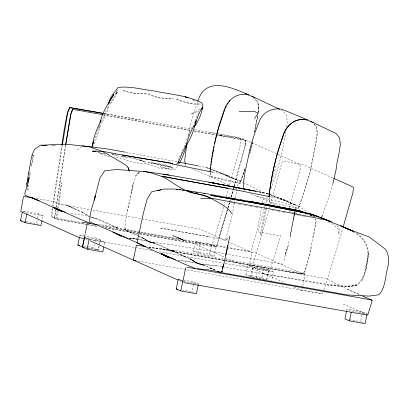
<?xml version="1.0" encoding="UTF-8"?>
<svg xmlns="http://www.w3.org/2000/svg" width="409" height="409" viewBox="0 0 409 409"><rect width="100%" height="100%" fill="white"/><g stroke="black" fill="none" stroke-linecap="round" stroke-linejoin="round"><path stroke-width="0.31" stroke-dasharray="2.04 1.53" d="M28.18 184.945L28.073 191.069L27.444 187.982M55.813 209.776L54.775 216.867L55.087 218.513L56.064 219.112L87.419 224.674M231.019 197.194L245.119 145.399L245.472 140.205L245.078 145.757L241.065 161.391M245.001 145.573L245.405 140.175L243.437 138.953L216.78 133.615M211.99 268.882L204.321 265.456L198.074 263.672M185.686 143.441L187.133 138.257L190.737 129.827M237.419 186.32L238.002 180.338L242.731 182.317M58.651 208.432L61.539 182.762L57.623 208.196M295.283 209.188L295.753 205.032L299.184 206.356L308.514 212.654M108.952 106.396C107.168 112.209 104.602 118.073 101.417 123.283L100.634 123.073M52.817 208.656L51.917 215.763L52.25 217.097L54.315 218.365L86.35 224.306M258.064 111.769L258.452 108.687L257.67 102.49L254.05 98.017M258.156 112.639L258.708 108.257L257.915 101.974M258.278 112.69L258.831 108.313L258.033 102.025L255.339 98.799M55.941 208.667L54.806 216.857L55.041 218.166L54.786 216.668M254.301 132.526L257.466 116.09M254.546 132.122L257.839 115.139M254.919 130.425L257.961 115.195M29.203 178.436L30.266 172.685L29.131 179.643M33.155 156.105L31.283 166.136M53.042 206.882L62.362 145.108M286.673 127.015L287.246 121.647L286.489 115.333L282.813 110.788L281.239 110.041M32.408 154.985L33.518 155.098L31.381 166.662M52.321 207.818L51.151 215.502L51.258 216.796L52.086 217.368L81.805 222.639M52.5 206.637L61.805 145.471M56.12 207.419L65.639 144.944M56.191 207.266L65.706 145.083M57.255 210.589L56.166 217.675L57.214 217.885L58.221 211.392M99.704 124.755L99.765 124.382L98.947 128.232L99.453 125.916M237 188.769L235.349 198.012M262.583 202.741L263.703 196.228M131.616 192.245L133.211 183.355L130.251 197.286L130.461 197.685C128.636 207.982 125.011 218.202 124.939 228.651M294.178 214.52L290.007 237.22L294.511 213.355M294.291 213.912L294.736 211.473M294.623 212.746L294.848 211.525M294.638 213.411L289.925 237.2M294.746 212.803L295.083 210.972M313.417 237.256L316.172 221.381L315.462 218.984M225.538 259.403L305.472 273.406L302.231 273.733L287.711 271.699L172.547 251.269L155.047 243.452L155.103 243.145L148.958 241.561L141.601 237.159M294.439 214.638L293.57 219.521M294.552 214.03L295.012 211.596M188.467 135.456C190.185 123.937 193.82 112.864 197.593 101.887M285.876 131.56C282.685 150.507 278.437 169.254 271.458 187.235L271.039 188.411M234.5 202.378C232.435 215.042 229.239 227.516 225.517 239.705M234.623 201.755L234.863 200.507M99.387 250.436L98.262 249.935L99.111 245.63M99.229 245.017L100.2 240.103L104.73 242.123L103.998 245.809M251.31 277.072L253.248 267.241L268.897 270.012L273.427 272.036L271.474 281.862M266.954 279.843L268.897 270.012M256.07 277.859L257.782 269.26L253.248 267.241M261.796 206.964L256.259 234.183L253.795 241.264L251.463 249.95L249.495 251.31L228.166 247.527M266.602 208.069L261.09 235.124L260.17 234.817L265.794 207.179L266.724 207.455M289.071 241.382L288.013 246.591L285.605 253.493L283.652 262.225M302.696 286.821L302.19 289.311L301.873 289.996L301.321 290.145L137.358 261.034M302.818 286.198L304.925 275.001L255.518 252.869L184.868 240.38M311.433 247.056L309.245 257.041L304.915 271.688L301.822 273.805L287.547 271.663M193.559 292.481L191.862 291.724L193.263 284.996M193.391 284.383L193.897 281.934L182.005 279.828M252.195 143.569L249.955 152.01M252.752 141.79L249.919 152.797M252.874 141.841L251.842 146.77L248.953 156.499M346.694 310.298L346.944 309.071L362.594 311.847L367.124 313.872L351.479 311.096L346.944 309.071M366.014 269.015L368.028 257.992L368.351 252.005C367.942 261.683 366.101 271.443 362.164 280.329L362.113 280.385C365.324 273.294 366.822 265.605 367.926 257.946C369.915 247.649 364.583 237.563 355.528 232.532M362.819 322.645L360.559 321.638L362.594 311.847M130.461 197.685L133.421 183.743L136.074 175.793L139.766 172.092M38.676 224.515L36.416 223.508L37.49 218.636M37.628 218.028L38.569 213.769L22.602 210.937L27.137 212.961L43.103 215.794L42.158 220.052M79.694 236.453L79.96 235.236L83.646 235.891M99.111 246.177L98.298 249.827L93.773 247.808L94.581 244.158M95.118 241.719L95.926 238.069L84.259 235.998M193.544 251.366L195.696 241.627L211.663 244.459L216.197 246.484L214.03 256.218L198.063 253.386L193.544 251.366L209.51 254.199L214.03 256.218M209.51 254.199L211.663 244.459M245.87 274.73L248.023 264.991L263.989 267.823L268.524 269.848L266.361 279.577L250.395 276.75L245.87 274.73L261.837 277.558L266.361 279.577M261.837 277.558L263.989 267.823M99.653 243.744L100.466 240.093L95.926 238.069M198.063 253.386L200.231 243.657L195.696 241.627M250.395 276.75L252.563 267.016L248.023 264.991M100.686 125.144L95.266 141.729L93.538 145.987M223.841 260.18L172.68 251.331L172.823 249.919L173.983 250.676M209.28 177.659L210.073 174.464M99.413 125.865L94.612 140.461M264.224 208.677L257.834 231.883L280.809 235.957L270.052 269.715L269.367 270.86L246.647 267.128L194.009 243.575L105.599 227.895M264.393 208.069L264.899 206.233M265.738 203.186L267.747 195.885M267.915 195.277L268.923 191.627M271.77 181.284L276.101 165.599M223.534 207L212.527 244.076L211.867 245.231L210.666 245.487M223.708 206.387L224.894 202.097M226.417 196.581L228.452 189.229M229.638 184.94L236.75 159.321L240.691 143.523L240.84 138.048L216.842 133.523M227.409 209.899L216.729 245.569L216.07 246.719L214.311 246.995L138.416 233.539M228.089 207.46L229.449 202.583M229.618 201.974L230.124 200.144M230.973 197.097L232.844 190.395M233.012 189.786L240.973 161.264M230.339 199.643L219.178 236.98M227.885 208.641L216.893 245.41L216.07 246.719M228.053 208.038L229.914 201.356M231.095 197.102L233.299 189.209M233.467 188.6L233.974 186.78M234.142 186.172L234.648 184.352M269.49 206.934L262.307 232.706L251.709 267.818L252.256 268.457L285.462 283.248M270.175 204.48L282.261 161.31L286.188 161.596L304.24 165.205L333.202 178.14M194.147 123.891L194.812 121.621M323.8 290.099L333.841 258.626L342.783 228.273M289.102 207.982L300.063 169.929L300.559 164.541L252.486 143.078M332.706 184.132L328.493 198.125L323.054 213.963M116.703 91.391L115.752 94.52C120.732 82.219 112.889 100.481 109.622 103.85M176.448 165.18L177.25 162.598M244.833 168.723L239.878 183.038L211.146 176.284L210.584 172.618M244.904 169.132L239.873 183.646M244.822 169.781L239.991 183.702L210.747 176.8L191.744 168.682M121.294 156.33L120.957 156.841L122.582 156.478L126.862 157.097L122.342 156.489L133.135 158.431L143.907 161.402L139.183 159.939L143.902 161.463L145.594 162.531L145.665 161.954M172.823 249.919L172.429 250.927L161.351 248.912L172.889 250.226L175.185 252.179L174.086 250.789L175.323 252.2L190.185 258.805L197.833 263.345L186.519 261.213L178.309 260.38M195.021 121.095L198.892 111.785M178.15 160.308L183.651 147.623M177.404 166.284L176.259 168.989L175.64 169.449L170.839 169.428L159.985 166.734L169.372 168.999L160.451 168.615L150.568 164.934L144.643 163.534L140.067 163.339L133.809 162.347L127.342 160.405L122.378 158.39L114.009 156.862M116.683 93.819L117.685 91.58L113.84 98.738L109.643 105.036M101.217 122.087L107.613 107.766L107.976 106.028L108.528 106.279M148.518 94.085L148.574 93.687L150.226 94.842L161.095 97.904L171.647 98.661L173.339 98.094L172.695 98.676C164.515 99.586 155.865 97.685 148.38 94.356M190.993 129.31L192.838 126.018M183.917 147.148L184.975 145.236M323.125 292.389L322.45 293.539L320.758 293.493L300.318 289.92L293.457 286.842M33.518 155.098L33.241 155.512M148.856 247.379L161.667 248.728L172.869 250.794L172.68 251.331L173.38 250.155L224.909 259.291M172.68 251.331L173.114 250.625L175.4 252.568L190.272 259.183L198.084 263.759L216.688 265.886M172.889 250.226L172.567 250.937M77.378 149.934L81.151 146.708M362.083 280.288L357.65 284.874L347.757 286.944L327.497 285.001M198.099 263.657L204.403 265.461L198.084 263.677L216.612 265.87M116.268 227.649L118.452 226.361L117.991 227.031L116.268 227.649L96.483 218.789L90.645 217.281M200.006 109.085L190.793 114.08L198.866 111.442M225.63 239.694L228.473 238.421L225.742 239.746L208.396 236.668M172.516 251.279L173.002 251.167M148.845 247.527L161.136 248.815L172.869 250.794M348.033 286.944L357.65 284.874L347.757 286.944L348.033 286.944L327.911 285.032L310.927 282.108M215.144 246.785L216.233 246.561M301.438 290.196L322.149 293.642M146.56 93.344C138.268 94.254 129.679 93.226 122.03 89.811M199.515 103.891C191.356 104.448 183.227 102.02 175.896 98.574M146.074 93.968L133.779 93.62L121.734 90.374M95.22 150.338L98.037 150.338M147.593 163.002L150.558 163.033L159.725 164.556L168.922 166.739L150.803 163.027C152.935 161.565 186.657 173.089 168.774 166.248L171.99 168.089M199.183 104.535C191.259 104.443 183.529 102.276 176.218 99.336M51.779 145.63L55.512 145.732L51.831 145.573M129.346 238.513L136.862 239.02M129.464 238.534L137.669 239.101M70.788 213.795C86.856 214.158 102.02 220.103 116.166 227.271L104.862 225.241L98.063 224.546M136.969 239.066L129.438 238.539L137.598 239.112L154.97 243.13L148.958 241.561L141.744 237.179L138.999 235.957M109.714 156.529L107.26 156.34L98.237 152.562L105.936 154.259L98.226 152.649M148.094 162.102C156.269 163.094 164.469 164.663 172.312 167.204M178.263 260.487L186.489 261.315L197.813 263.258L204.229 265.078L215.794 270.262M28.86 172.976L29.995 173.099M149.142 241.903L167.894 244.091M122.864 155.829L124.162 155.993M82.741 212.353L89.208 216.182M263.427 273.79L327.773 284.332L347.716 286.244L357.236 284.229C365.114 277.967 365.6 267.057 367.374 257.885C369.378 247.276 363.708 237.767 354.552 232.568L353.417 232.072M167.741 244.025L214.633 252.01M216.371 265.778L221.964 266.729M222.634 266.842L263.335 273.769M262.992 273.728L311.346 282.149M103.707 113.467L140.415 119.965M103.61 113.487L191.453 129.065M194.592 129.622L215.589 133.385M103.155 114.73L190.487 130.215M194.249 130.87L215.615 134.668M216.243 134.781L222.527 135.895L219.607 135.619C230.553 136.718 241.929 137.905 251.903 142.818M103.272 115.103L190.466 130.563M194.234 131.233L215.558 135.016M125.895 152.25L177.659 161.841M36.513 198.534L53.952 201.627L62.833 204.822L61.963 204.643L90.236 209.653M92.751 210.098L199.817 229.112L252.01 252.486L248.963 267.481L223.876 263.278M116.483 227.726L139.694 231.842M140.323 231.954L177.342 238.513M184.873 239.853L227.537 247.414M99.085 225.17L180.195 239.516M101.918 226.203L138.994 232.777M139.622 232.89L181.729 240.354M184.873 240.911L216.197 246.484M86.979 224.418L97.015 226.197M105.169 227.644L137.787 233.427M88.042 224.781L98.078 226.56M282.91 264.173L265.988 261.193M23.523 221.218L25.363 221.545M25.977 221.658L36.416 223.508M224.469 260.288L287.236 271.418L302.231 273.733L301.684 273.677L304.812 271.607L309.04 256.74L316.029 221.504L315.298 219.112M148.651 247.148L326.157 278.641L347.067 288.984L360.789 295.109M252.563 267.016L268.524 269.848M88.18 237.915L100.466 240.093M89.085 239.352L104.73 242.123M257.782 269.26L273.427 272.036M89.965 239.536L152.204 250.569M159.121 251.796L223.248 263.166M83.947 246.065L93.773 247.808M87.245 247.864L98.298 249.827M85.742 247.716L87.618 248.048M88.247 248.161L98.262 249.935M252.563 277.292L258.191 278.294M258.82 278.401L264.454 279.403M183.406 281.295L198.431 283.958L193.897 281.934M181.847 289.95L191.862 291.724M349.291 319.639L360.559 321.638M210.027 132.306L216.223 133.411M208.488 236.653L159.812 227.971L208.595 236.704M214.474 251.939L266.111 261.193M216.172 135.123L245.477 140.374M230.206 202.47L232.072 202.808M232.695 202.92L235.185 203.37M238.922 204.04L240.794 204.377M244.531 205.052L246.397 205.39M250.134 206.064L252.005 206.397M255.743 207.072L257.609 207.409M272.558 210.103L273.8 210.328M245.405 140.175L217.291 134.97M258.948 191.77L269.623 194.321M259.158 191.913L266.622 193.355L269.541 194.433M259.178 191.898L266.622 193.355L269.603 194.469M198.917 166.039L205.793 167.393L210.839 169.178M278.156 211.146L282.496 212.005M283.115 212.128L284.976 212.496M293.652 214.214L295.513 214.582M296.136 214.705L297.992 215.073M298.616 215.195L303.575 216.177M304.194 216.3L306.055 216.668M319.695 219.367L321.556 219.735M270.155 196.714L279.741 198.687L299.184 206.356M212.435 172.112L221.75 173.983M129.362 156.903L133.002 157.675M137.485 239.06L149.024 241.576M250.651 193.738C265.932 200.461 283.376 200.625 298.258 208.636L305.094 188.753L310.14 171.739L316.31 140.185L317.195 133.308L316.448 127.035L313.943 123.876M269.071 196.392L269.879 201.959L298.417 208.702L305.186 188.8L310.237 171.78L316.408 140.231L317.297 133.354L316.551 127.081L314.04 123.922M297.159 213.478L292.271 212.322L287.271 210.088M134.218 157.956L143.119 160.369L145.814 161.565M90.951 217.031L96.243 218.396M139.305 236.433L141.989 237.624L149.229 241.959L155.047 243.452M149.3 241.975L155.282 243.529M111.064 153.636L115.701 154.924L112.173 153.896M112.173 153.937L118.963 156.391M310.988 215.18L315.191 216.499M270.221 194.515L287.486 201.131L295.845 205.073L279.5 198.58M211.402 169.377L228.963 176.11L238.11 180.389M117.572 154.847L118.636 155.231M306.581 214.214L313.621 216.775M209.97 168.922L228.963 176.11L209.95 168.958M270.124 194.653L287.486 201.131L270.201 194.689M192.567 99.627L196.029 100.962M192.685 99.668L196.049 100.972M238.053 180.359L224.986 175.287L241.673 181.785M221.555 173.891L238.002 180.338M215.574 270.165L209.388 267.726L215.717 270.543M279.782 198.713L295.753 205.032M309.46 214.797L314.173 216.709M310.794 215.298L314.276 216.724M256.198 196.218L269.782 201.913L269.158 197.583M328.294 221.857L331.203 223.145M125.532 229.965L138.452 235.712M138.769 236.192L125.532 230.282L124.699 227.665L126.141 230.574M74.857 208.779L65.082 204.408L65.215 204.791L82.991 212.752L89.004 216.31M228.651 185.159L210.865 176.852L210.011 171.274M235.441 188.191L238.529 189.571M347.502 289.311L360.078 294.93M343.059 303.984L365.355 313.938M172.409 250.896L155.103 243.145M38.569 213.769L43.103 215.794M79.96 235.236L83.932 237.01M85.363 238.677L87.695 239.72M179.147 280.554L180.89 281.331M94.295 150.89L93.17 150.384L91.948 149.065M82.889 212.373L67.582 205.522M278.427 206.121L269.879 201.959M185.395 257.016L180.763 254.689L182.128 255.564M243.263 182.583L262.455 192.025L263.156 194.275M123.237 237.593L124.336 238.176M303.999 274.695L304.465 274.976M141.918 237.563L149.229 241.959M331.786 223.401L338.345 229.081L338.908 234.403L339.194 228.687L337.287 225.42M127.526 211.3L127.311 210.901L129.387 201.31L129.602 201.703M129.06 170.134L129.689 172.153L129.096 170.4M314.209 215.523L314.572 216.719M185.313 164.203L185.574 165.926M243.846 189.592L243.989 190.763M285.482 253.437L284.971 255.354L287.89 246.535L285.482 253.437M139.311 171.99L135.706 175.487L139.311 171.99M209.372 168.702L205.793 167.393L209.357 168.733M197.613 263.105L190.047 258.79L197.813 263.36L197.613 263.105M197.91 263.508L190.359 259.188L198.084 263.759L197.91 263.508"/><path stroke-width="0.61" d="M186.939 267.205L371.648 299.961L372.088 300.288L372.083 300.896L368.018 314.311L367.64 314.961L367.077 315.048L183.799 282.629M28.221 182.496L28.303 177.598L27.914 183.298L24.831 193.309L25.133 195.297L37.567 200.093M225.753 255.155L227.864 245.277L223.805 264.398L222.291 268.887M186.836 144.06L184.699 160.18L185.226 163.626M210.011 171.274C212.22 151.11 216.617 131.233 223.575 112.173C226.351 100.686 236.382 91.923 248.621 94.919M210.645 168.319L210.814 167.087M211.07 165.241L211.238 164.009M211.407 162.777L211.663 160.926M211.831 159.694L212.087 157.843M212.256 156.611L212.424 155.379M268.979 196.351C271.249 176.197 275.666 156.345 282.593 137.286C285.344 125.972 295.078 117 307.256 119.97M269.071 196.392C271.346 176.243 275.763 156.386 282.691 137.327C285.441 126.018 295.175 117.046 307.353 120.016M61.897 144.842L64.366 128.62L67.403 112.618L69.622 107.685L103.083 113.354M62.454 144.479L67.705 112.669L69.729 107.48L102.986 113.38M65.737 144.316L70.685 114.459L72.608 109.305L102.705 114.638M65.798 144.454L70.696 114.786L72.536 109.653M100.22 122.265C102.383 112.046 108.354 103.242 113.83 94.551L109.167 101.831L108.845 103.022M195.144 124.229L195.088 124.551L196.008 120.808L195.144 124.229C197.092 118.533 199.019 112.501 202.261 107.475M212.67 154.152L213.631 149.244M213.871 148.017L214.112 146.79M214.715 143.723L215.318 140.66M215.558 139.433L218.554 127.997M87.127 249.178L89.085 239.352L84.556 237.327L82.613 247.159L87.127 249.178L102.777 251.949L103.753 247.036M84.443 237.532L85.077 234.413M85.333 233.171L87.235 223.82M182.879 281.479L185.666 267.772M180.732 290.968L176.218 288.953L178.252 279.163L182.782 281.182L180.732 290.968L196.381 293.744L198.299 284.572M346.566 310.906L344.91 318.862L349.429 320.881L365.073 323.652L366.996 314.48M349.429 320.881L351.224 312.318M229.848 236.105L227.833 245.564M42.02 220.661L40.941 225.528L24.975 222.695L20.45 220.676L22.331 212.153M84.172 247.322L82.332 246.995L77.807 244.976L79.423 237.675M24.975 222.695L26.866 214.178M82.332 246.995L84.228 238.483M100.338 122.25L100.726 120.583C97.056 128.907 93.262 137.352 92.26 146.499L93.697 141.09L92.02 147.179M177.971 163.38L178.365 161.713L177.9 163.574M202.189 108.825L202.925 106.038L202.844 105.052L201.801 102.889C186.913 95.149 169.638 94.392 153.452 90.818C141.688 89.602 129.924 85.803 118.027 87.521C114.955 92.306 110.389 95.977 109.167 101.831L108.482 104.341M194.49 126.473L194.899 124.96C193.242 132.726 189.561 139.98 185.752 146.903M221.806 271.556L223.764 264.439L222.358 268.672M270.431 186.151L270.768 184.934M343.141 227.061L352.952 192.573L353.478 187.189L333.78 178.396M178.099 163.217L181.785 154.075L186.064 145.364M332.89 183.523L336.024 169.97L336.965 163.104L339.424 151.325L340.319 144.28L339.603 137.976L336.014 133.446L310.155 121.125M185.926 146.325L186.458 144.592L185.492 148.799L182.48 156.99L179.449 163.181M201.852 109.177L202.552 106.953C201.617 114.275 198.416 120.906 194.352 126.979M221.305 119.852L223.508 113.032M218.718 127.398L221.105 120.43M321.459 217.966L322.594 215.103M223.692 112.465L224.822 109.689M225.277 108.579L226.412 105.803M197.844 101.304C206.136 73.053 237.056 89.995 254.357 97.495M103.119 151.831L103.334 151.422L122.209 155.011L172.808 163.518L122.112 154.97M102.858 152.071L103.457 151.448M28.927 172.946L29.162 172.572M32.178 155.359L32.408 154.985M227.389 104.341L228.37 102.879M229.025 101.907L230.001 100.445M254.516 118.63L258.217 113.257L254.025 111.268L239.25 111.406M162.567 176.391L162.312 176.622L162.491 176.356L227.419 188.237M184.842 190.078C176.974 186.177 170.144 180.553 162.266 176.627L161.887 176.565L162.143 176.739L162.353 176.325L181.064 179.914M157.537 190.737L161.243 189.878M194.193 125.701L194.49 125.655L193.631 126.115L193.897 125.87C190.911 131.575 188.053 137.475 186.688 143.794L186.121 143.539M143.569 171.642L144.955 171.504L169.362 175.134M102.863 151.662L92.393 151.57L95.583 151.673M200.62 198.365L210.814 198.493M43.702 145.399L41.836 145.348L57.117 144.254L70.005 144.602L88.942 146.703L102.766 151.54M46.923 145.353L40.782 145.088L34.52 149.372L32.163 154.668L30.839 160.66L26.692 184.275L27.193 186.744M82.066 145.936L89.407 146.545L107.833 149.05L125.272 152.143M197.148 268.672L208.196 269.828L219.321 271.888M185.149 190.318L175.379 189.055L163.406 189.091L151.591 191.821L147.071 199.255L143.401 213.074L136.995 242.905L165.175 255.896M176.213 189.352L178.033 189.587M179.244 189.745L180.456 189.904M182.276 190.139L183.493 190.292M185.66 190.41L203.662 193.222L249.418 201.335L299.449 210.732L311.254 214.567M185.819 190.62L191.366 191.484M195.686 192.158L196.918 192.353M208.769 182.153L258.56 191.775M163.012 174.04L215.124 183.252M203.697 193.411L204.94 193.631M228.595 197.823L229.838 198.048M231.085 198.268L232.327 198.488M233.575 198.708L234.817 198.927M240.42 199.924L241.663 200.144M32.776 197.874L23.788 196.478L23.4 197.005L20.849 210.819L20.997 211.591L79.28 237.639L84.934 238.641M82.413 222.215L97.582 224.863M20.45 220.676L21.677 220.896M145.686 246.591L136.647 245.185L136.253 245.707L133.462 259.418L133.595 260.18L177.987 280.032M77.807 244.976L79.653 245.303M219.607 272.287L347.517 294.966L369.107 296.101L378.836 294.751C385.723 287.614 385.074 276.704 387.696 267.634C388.954 261.469 389.317 254.843 385.626 249.393L369.296 237.016L345.39 227.987L352.353 230.927M136.187 260.86L134.3 260.528L90.026 240.758M176.218 288.953L177.465 289.173M227.266 188.176L180.901 179.817M299.771 210.778L249.628 201.427L299.449 210.732L305.927 213.36M249.756 201.586L254.725 202.511M255.968 202.746L257.21 202.976M264.664 204.372L265.906 204.607M267.154 204.837L268.396 205.067M277.716 206.811L278.958 207.046M280.201 207.276L281.443 207.511M290.763 209.255L292.624 209.602M250.794 190.211L209.398 182.276L256.049 191.31M318.887 217.077L310.584 213.989L256.392 203.416L210.63 195.303L262.563 204.428L310.584 213.989L315.451 215.487L331.336 221.709L320.073 217.516M179.536 162.215L198.293 165.916M227.179 188.135L269.776 196.698M280.61 210.942L211.141 198.227C203.043 193.82 193.58 193.968 185.282 190.313L185.553 190.793L185.543 190.395M281.862 211.187L324.95 219.73L340.779 225.865L351.055 230.385M171.944 163.922L212.435 172.112M162.705 176.458L162.266 176.627M304.444 212.777L298.376 211.228L300.717 212.082M303.851 212.844L298.376 211.228L303.78 212.92M187.874 191.473C195.492 193.932 203.58 194.756 210.839 198.391L211.044 198.406C218.34 202.639 226.929 206.075 231.673 213.386M162.025 176.524L150.824 172.854L144.5 171.591L116.514 169.515L104.622 170.85L99.873 178.181L94.208 200.098L95.369 195.845C93.278 204.408 89.418 212.92 89.77 221.821L122.173 236.013M310.584 213.989L318.831 217.067M320.007 217.506L326.479 219.93M187.133 97.521L185.072 96.734L187.956 97.848M39.387 200.732L30.22 197.133L46.304 204.111L58.87 210.267M90.742 223.462L79.975 219.132L53.513 207.261L65.287 212.199M144.224 245.835L112.802 232.051L121.591 236.714M195.308 268.478L183.84 263.825L161.713 253.892L169.398 257.874M123.344 236.509L125.103 237.256M126.274 237.747L128.032 238.493M161.713 253.892L175.461 259.71M353.509 231.392L340.697 225.834L353.453 231.412M172.808 235.487L184.382 240.589L177.992 237.767M362.369 295.947L372.088 300.288M252.072 96.32L279.664 109.295M218.416 271.438L219.531 272.271L217.353 271.285M245.047 93.308L248.503 94.868M312.967 122.567C302.875 117.726 292.471 113.59 282.123 109.341C273.289 107.449 263.785 111.412 259.976 119.832C255.778 129.73 252.322 139.955 249.562 150.348C247.598 163.125 242.742 175.998 243.779 189.004M169.239 257.752L161.545 253.825L169.29 257.89M61.243 211.305L53.421 207.22L61.871 211.642M103.037 151.673L121.565 162.46L127.674 166.596L129.06 170.134M26.902 183.569L27.03 184.101M127.951 167.429L129.096 170.4M210.303 170.783L210.492 172.005M222.348 271.259L220.886 271.954L222.348 271.259M169.326 257.905L161.662 253.866L169.352 257.941"/></g></svg>
